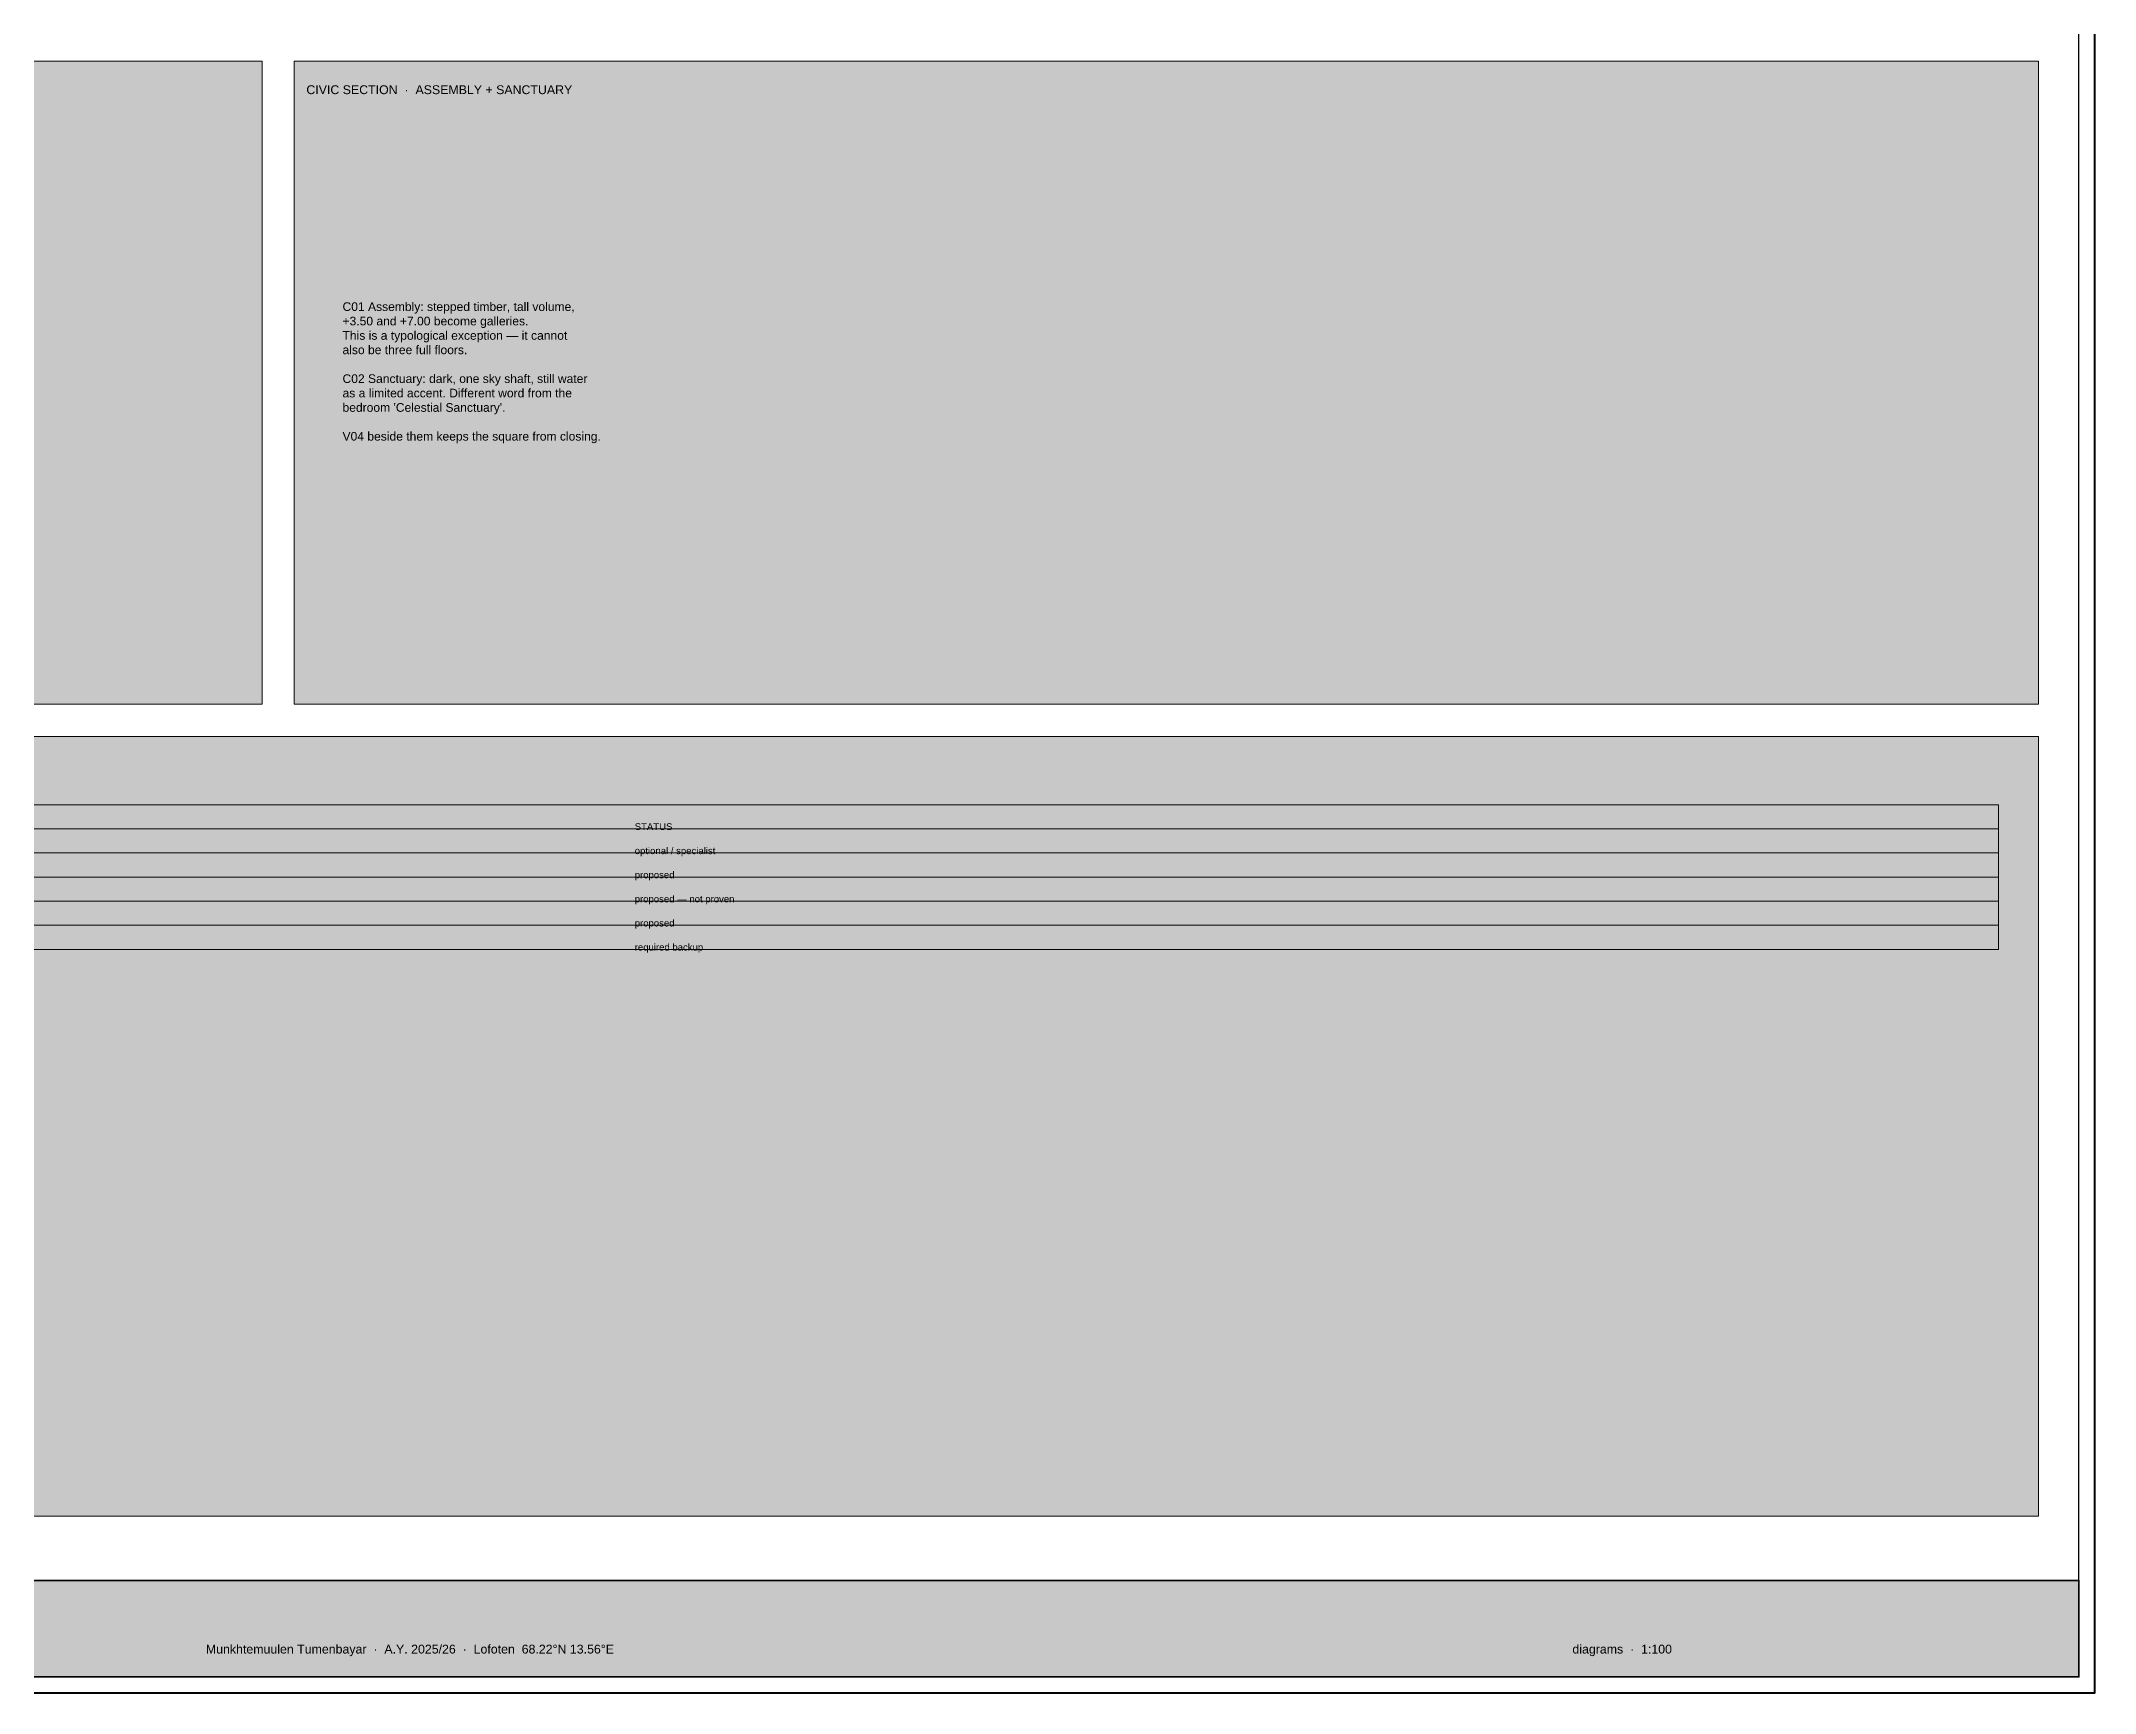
# Model space of a CAD drawing. Header units: millimetres. Extents: x 0 to 4200, y -1100 to 900.
# Drawn here: x 1489 to 2000, y -1100 to -689 of the extents above; entities that cross this region are included whole.
import ezdxf

# ---------------------------------------------------------------- set-up
doc = ezdxf.new("R2010")
doc.units = ezdxf.units.MM
for name, color, linetype, lineweight, true_color in [('A-ANNO', 7, 'Continuous', 18, 0x20242a), ('A-HATCH', 7, 'Continuous', 9, 0xb4bac0), ('A-SHEET', 7, 'Continuous', 50, 0x142030), ('A-TABLE', 7, 'Continuous', 13, 0x20242a), ('A-TITL', 7, 'Continuous', 35, 0x142030)]:
    doc.layers.add(name, color=color, linetype=linetype, lineweight=lineweight, true_color=true_color)
doc.styles.add('ANNO', font='Arial.ttf')
doc.styles.add('TITLE', font='Arial.ttf')

msp = doc.modelspace()

# ---------------------------------------------------------------- hatches: boundary and pattern name
at = {"layer": 'A-HATCH', "true_color": 0xfcfdfe}
h = msp.add_hatch(color=7, dxfattribs=at)
h.dxf.hatch_style = 1
h.paths.add_polyline_path([(1114, -854), (1544, -854), (1544, -694), (1114, -694)])
h = msp.add_hatch(color=7, dxfattribs=at)
h.dxf.hatch_style = 1
h.paths.add_polyline_path([(1552, -854), (1986, -854), (1986, -694), (1552, -694)])
h = msp.add_hatch(color=7, dxfattribs=at)
h.dxf.hatch_style = 1
h.paths.add_polyline_path([(1114, -1056), (1986, -1056), (1986, -862), (1114, -862)])
at = {"layer": 'A-HATCH', "true_color": 0x142030}
h = msp.add_hatch(color=7, dxfattribs=at)
h.dxf.hatch_style = 1
h.paths.add_polyline_path([(1124, -885), (1976, -885), (1976, -879), (1124, -879)])
at = {"layer": 'A-HATCH', "true_color": 0xffffff}
h = msp.add_hatch(color=7, dxfattribs=at)
h.dxf.hatch_style = 1
h.paths.add_polyline_path([(1124, -891), (1976, -891), (1976, -885), (1124, -885)])
at = {"layer": 'A-HATCH', "true_color": 0xf5ecd6}
h = msp.add_hatch(color=7, dxfattribs=at)
h.dxf.hatch_style = 1
h.paths.add_polyline_path([(1124, -897), (1976, -897), (1976, -891), (1124, -891)])
at = {"layer": 'A-HATCH', "true_color": 0xffffff}
h = msp.add_hatch(color=7, dxfattribs=at)
h.dxf.hatch_style = 1
h.paths.add_polyline_path([(1124, -903), (1976, -903), (1976, -897), (1124, -897)])
at = {"layer": 'A-HATCH', "true_color": 0xf5ecd6}
h = msp.add_hatch(color=7, dxfattribs=at)
h.dxf.hatch_style = 1
h.paths.add_polyline_path([(1124, -909), (1976, -909), (1976, -903), (1124, -903)])
at = {"layer": 'A-HATCH', "true_color": 0xffffff}
h = msp.add_hatch(color=7, dxfattribs=at)
h.dxf.hatch_style = 1
h.paths.add_polyline_path([(1124, -915), (1976, -915), (1976, -909), (1124, -909)])
at = {"layer": 'A-HATCH', "true_color": 0x142030}
h = msp.add_hatch(color=7, dxfattribs=at)
h.dxf.hatch_style = 1
h.paths.add_polyline_path([(1104, -1096), (1996, -1096), (1996, -1072), (1104, -1072)])

# ---------------------------------------------------------------- linework, layer by layer
at = {"layer": 'A-SHEET', "lineweight": 70, "true_color": 0x142030}
msp.add_lwpolyline([(1100, -1100), (2000, -1100), (2000, -200), (1100, -200)], close=True, dxfattribs=at)
at = {"layer": 'A-SHEET', "lineweight": 25, "true_color": 0x142030}
msp.add_lwpolyline([(1104, -1096), (1996, -1096), (1996, -204), (1104, -204)], close=True, dxfattribs=at)
at = {"layer": 'A-SHEET', "lineweight": 13, "true_color": 0xb4bac0}
for points in [[(1114, -854), (1544, -854), (1544, -694), (1114, -694)], [(1552, -854), (1986, -854), (1986, -694), (1552, -694)], [(1114, -1056), (1986, -1056), (1986, -862), (1114, -862)]]:
    msp.add_lwpolyline(points, close=True, dxfattribs=at)
at = {"layer": 'A-SHEET', "lineweight": 9, "true_color": 0xb4bac0}
for points in [[(1124, -885), (1976, -885), (1976, -879), (1124, -879)], [(1124, -891), (1976, -891), (1976, -885), (1124, -885)], [(1124, -897), (1976, -897), (1976, -891), (1124, -891)], [(1124, -903), (1976, -903), (1976, -897), (1124, -897)], [(1124, -909), (1976, -909), (1976, -903), (1124, -903)], [(1124, -915), (1976, -915), (1976, -909), (1124, -909)]]:
    msp.add_lwpolyline(points, close=True, dxfattribs=at)
at = {"layer": 'A-TITL'}
msp.add_lwpolyline([(1104, -1096), (1996, -1096), (1996, -1072), (1104, -1072)], close=True, dxfattribs=at)

# ---------------------------------------------------------------- texts
at = {"layer": 'A-ANNO', "color": 7, "true_color": 0x142030, "insert": (1555, -700), "char_height": 2.2, "width": 428, "attachment_point": 1, "style": 'TITLE'}
msp.add_mtext('CIVIC SECTION  ·  ASSEMBLY + SANCTUARY', dxfattribs=at)
at = {"layer": 'A-ANNO', "color": 7, "true_color": 0x20242a, "insert": (1564, -754), "char_height": 2.15, "width": 380, "attachment_point": 1, "style": 'ANNO'}
msp.add_mtext("C01 Assembly: stepped timber, tall volume,\\P+3.50 and +7.00 become galleries.\\PThis is a typological exception — it cannot\\Palso be three full floors.\\P\\PC02 Sanctuary: dark, one sky shaft, still water\\Pas a limited accent. Different word from the\\Pbedroom 'Celestial Sanctuary'.\\P\\PV04 beside them keeps the square from closing.", dxfattribs=at)
at = {"layer": 'A-TABLE', "color": 7, "true_color": 0xffffff, "insert": (1636.7, -883.6), "char_height": 1.7, "width": 338.8, "attachment_point": 1, "style": 'ANNO'}
msp.add_mtext('STATUS', dxfattribs=at)
at = {"layer": 'A-TABLE', "color": 7, "true_color": 0x20242a, "char_height": 1.7, "width": 338.8, "attachment_point": 1, "style": 'ANNO'}
for s, insert in [('optional / specialist', (1636.7, -889.6)), ('proposed', (1636.7, -895.6)), ('proposed — not proven', (1636.7, -901.6)), ('proposed', (1636.7, -907.6)), ('required backup', (1636.7, -913.6))]:
    msp.add_mtext(s, dxfattribs=dict(at, insert=insert))
at = {"layer": 'A-TITL', "color": 7, "true_color": 0xffffff, "char_height": 2.2, "attachment_point": 1, "style": 'ANNO'}
for s, insert, width in [('Munkhtemuulen Tumenbayar  ·  A.Y. 2025/26  ·  Lofoten  68.22°N 13.56°E', (1530, -1088), 360), ('diagrams  ·  1:100', (1870, -1088), 120)]:
    msp.add_mtext(s, dxfattribs=dict(at, insert=insert, width=width))

doc.saveas('drawing.dxf')
